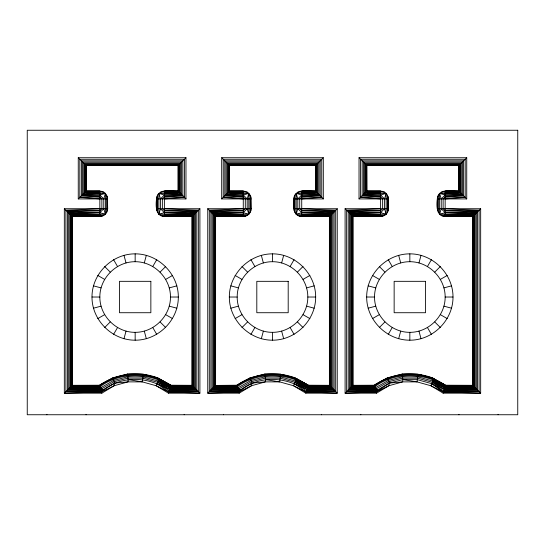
<?xml version="1.0" encoding="UTF-8"?>
<svg xmlns="http://www.w3.org/2000/svg" width="545" height="545" viewBox="0 0 545 545"><rect width="100%" height="100%" fill="white"/><g stroke="black" fill="none" stroke-linecap="round" stroke-linejoin="round"><path stroke-width="0.82" d="M64.33 208.735L72.069 216.474L72.069 385.424L99.197 385.315L112.624 377.876L127.482 374.027L128.191 379.599L127.98 381.881L114.15 385.737L101.465 392.039L64.33 393.163L64.33 208.735L107.692 208.735L107.426 196.895L105.396 193.373L103.768 192.126L99.844 191.077L86.11 191.077L78.262 198.925L107.692 198.925M249.964 377.876L252.042 383.087L251.49 385.737L239.201 393.163L207.754 393.163L215.493 385.424L236.537 385.315L249.964 377.876L264.822 374.027L265.531 379.599L265.32 381.881L251.49 385.737L238.805 392.039L207.754 393.163L207.754 208.735L251.116 208.735L250.85 196.895L248.813 193.373L247.192 192.126L243.268 191.077L229.534 191.077L221.686 198.925L251.116 198.925M388.456 208.735C388.469 212.802 384.838 216.89 380.608 216.317L352.833 216.474L352.833 385.424L373.877 385.315L387.304 377.876L402.162 374.027L402.871 379.599L402.66 381.881L388.83 385.737L376.145 392.039L345.094 393.163L345.094 208.735L388.456 208.735L388.19 196.895L386.153 193.373L384.532 192.126L380.608 191.077L366.874 191.077L359.026 198.925L388.456 198.925M91.996 297.025C91.853 273.924 112.059 253.718 135.16 253.861C158.261 253.718 178.467 273.924 178.324 297.025C178.467 320.126 158.261 340.332 135.16 340.189C112.059 340.332 91.853 320.126 91.996 297.025L99.844 297.025C99.728 278.12 116.255 261.593 135.16 261.709C154.065 261.593 170.592 278.12 170.476 297.025C170.592 315.93 154.065 332.457 135.16 332.341C116.255 332.457 99.728 315.93 99.844 297.025M101.874 216.317L72.069 216.474L99.844 216.583C104.047 216.61 107.719 212.938 107.692 208.735M156.544 198.925C157.124 188.209 171.232 191.016 178.126 191.077L185.974 198.925L156.544 198.925C155.679 205.192 155.448 216.413 164.392 216.583L192.058 216.583L199.906 208.735L156.544 208.735M229.336 297.025C229.193 273.924 249.399 253.718 272.5 253.861C295.601 253.718 315.807 273.924 315.664 297.025C315.807 320.126 295.601 340.332 272.5 340.189C249.399 340.332 229.193 320.126 229.336 297.025L237.184 297.025C237.068 278.12 253.595 261.593 272.5 261.709C291.405 261.593 307.932 278.12 307.816 297.025C307.932 315.93 291.405 332.457 272.5 332.341C253.595 332.457 237.068 315.93 237.184 297.025M207.754 208.735L215.602 216.583L243.268 216.583C247.464 216.61 251.143 212.938 251.116 208.735M293.884 198.925C294.464 188.209 308.572 191.016 315.466 191.077L323.314 198.925L293.884 198.925C293.019 205.192 292.788 216.413 301.732 216.583L329.398 216.583L337.246 208.735L293.884 208.735M366.676 297.025C366.533 273.924 386.739 253.718 409.84 253.861C432.941 253.718 453.147 273.924 453.004 297.025C453.147 320.126 432.941 340.332 409.84 340.189C386.739 340.332 366.533 320.126 366.676 297.025L374.524 297.025C374.408 278.12 390.935 261.593 409.84 261.709C428.745 261.593 445.272 278.12 445.156 297.025C445.272 315.93 428.745 332.457 409.84 332.341C390.935 332.457 374.408 315.93 374.524 297.025M437.308 198.925C437.887 188.209 451.996 191.016 458.89 191.077L466.738 198.925L437.308 198.925C436.443 205.192 436.211 216.413 445.156 216.583L472.822 216.583L480.67 208.735L480.67 393.163L443.14 393.163L430.85 385.737L417.02 381.881L402.871 379.599L389.382 383.087L375.764 390.929L346.654 391.603L346.654 210.295L380.608 208.735M127.482 374.027L143.376 374.292L142.34 381.881L127.98 381.881L114.702 383.087L101.084 390.929L65.897 391.603L65.897 210.295L99.844 208.735M264.822 374.027L280.716 374.292L279.68 381.881L265.32 381.881L252.042 383.087L238.424 390.929L209.314 391.603L209.314 210.295L243.268 208.735M402.162 374.027L418.056 374.292L417.02 381.881L402.66 381.881L389.382 383.087L376.145 392.039L346.654 391.603M123.987 338.718L126.018 331.135M144.302 262.915L146.333 255.333M261.328 338.718L263.358 331.135M281.642 262.915L283.673 255.333M398.668 338.718L400.698 331.135M418.982 262.915L421.012 255.333M101.629 388.633L100.11 388.067L69.842 387.652L69.842 214.246L105.396 214.287L103.768 208.735L103.768 198.925L105.396 193.373L83.773 193.414L83.773 163.234L180.463 163.234L180.463 193.414L158.847 193.373L158.847 214.287L194.395 214.246L194.395 387.652L170.21 388.067L157.648 382.304L142.845 378.182L128.007 378.107L114.143 381.691L100.566 389.43L67.464 390.029L67.464 211.869L99.844 210.765L101.874 208.735L101.874 198.925L99.844 196.895L81.396 195.791L81.396 160.857L182.841 160.857L182.841 195.791L164.392 196.895L162.362 198.925L162.362 208.735L164.392 210.765L196.772 211.869L196.772 390.029L169.236 390.929C149.5 376.03 120.234 374.776 101.465 392.039L65.897 391.603M182.841 195.791L164.392 195.001L158.847 193.373L160.468 198.925L160.468 208.735L158.847 214.287L164.392 212.659L196.772 211.869M238.969 388.633L237.45 388.067L213.265 387.652L213.265 214.246L248.813 214.287L247.192 208.735L247.192 198.925L248.813 193.373L227.197 193.414L227.197 163.234L317.803 163.234L317.803 193.414L296.187 193.373L296.187 214.287L331.735 214.246L331.735 387.652L307.55 388.067L294.988 382.304L280.185 378.182L265.347 378.107L251.483 381.691L237.906 389.43L210.888 390.029L210.888 211.869L243.268 210.765L245.298 208.735L245.298 198.925L243.268 196.895L224.819 195.791L224.819 160.857L320.181 160.857L320.181 195.791L301.732 196.895L299.702 198.925L299.702 208.735L301.732 210.765L334.112 211.869L334.112 390.029L306.576 390.929C286.84 376.03 257.574 374.776 238.805 392.039L209.314 391.603M320.181 195.791L301.732 195.001L296.187 193.373L297.808 198.925L297.808 208.735L296.187 214.287L301.732 212.659L334.112 211.869M376.309 388.633L374.79 388.067L350.605 387.652L350.605 214.246L386.153 214.287L384.532 208.735L384.532 198.925L386.153 193.373L364.537 193.414L364.537 163.234L461.227 163.234L461.227 193.414L439.604 193.373L439.604 214.287L475.158 214.246L475.158 387.652L444.89 388.067L432.328 382.304L417.524 378.182L402.687 378.107L388.823 381.691L375.246 389.43L348.228 390.029L348.228 211.869L380.608 210.765L382.638 208.735L382.638 198.925L380.608 196.895L362.159 195.791L362.159 160.857L463.604 160.857L463.604 195.791L445.156 196.895L443.126 198.925L443.126 208.735L445.156 210.765L477.536 211.869L477.536 390.029L443.916 390.929L431.735 383.687L417.32 379.667L402.871 379.599M463.604 195.791L445.156 195.001L439.604 193.373L441.232 198.925L441.232 208.735L439.604 214.287L445.156 212.659L477.536 211.869M305.8 393.163L337.246 393.163L329.398 385.315L308.463 385.315L305.8 393.163L293.51 385.737L279.68 381.881L265.531 379.599M168.46 393.163L171.123 385.315L192.058 385.315L199.906 393.163L168.46 393.163L156.17 385.737L142.34 381.881L128.191 379.599M443.14 393.163L445.565 386.051L473.237 385.731L473.237 216.167L441.232 215.534M247.192 215.534L215.186 216.167L215.186 385.731L236.646 385.465C253.5 373.659 275.736 370.525 295.036 377.876L296.548 378.707L293.51 385.737L306.195 392.039L337.246 393.163L337.246 208.735M101.861 393.163L101.465 392.039L102.514 389.845L99.197 385.315L72.178 385.315L64.33 393.163L101.861 393.163L114.15 385.737L114.702 383.087L112.624 377.876M238.805 392.039L239.855 389.845L236.537 385.315L215.493 385.424L236.598 385.506L239.201 393.163M376.541 393.163L376.145 392.039L377.195 389.845L373.877 385.315L352.942 385.315L345.094 393.163L376.541 393.163L388.83 385.737L389.382 383.087L387.304 377.876M113.578 334.405L117.502 327.606M152.818 266.444L156.742 259.645M250.918 334.405L254.842 327.606M290.158 266.444L294.082 259.645M388.258 334.405L392.182 327.606M427.498 266.444L431.422 259.645M103.768 208.735L99.844 212.659L68.697 213.102L68.697 388.796L100.566 389.43L102.514 389.845M185.974 198.925L185.974 157.723L178.126 165.571L178.126 191.077M160.468 198.925L164.392 195.001L181.608 194.558L181.608 162.09L82.629 162.09L82.629 194.558L99.844 195.001L105.396 193.373L105.396 214.287L99.844 212.659L67.464 211.869M104.64 327.545L110.185 322M160.135 272.05L165.68 266.505M247.192 208.735L243.268 212.659L212.121 213.102L212.121 388.796L237.906 389.43L239.855 389.845M221.686 198.925L221.686 157.723L229.534 165.571L315.466 165.571L323.314 157.723L323.314 198.925M297.808 198.925L301.732 195.001L318.948 194.558L318.948 162.09L226.052 162.09L226.052 194.558L243.268 195.001L248.813 193.373L248.813 214.287L243.268 212.659L210.888 211.869M241.98 327.545L247.525 322M297.475 272.05L303.02 266.505M384.532 208.735L380.608 212.659L349.461 213.102L349.461 388.796L375.246 389.43L377.195 389.845M458.89 191.077L458.89 165.571L466.738 157.723L466.738 198.925M441.232 198.925L445.156 195.001L462.371 194.558L462.371 162.09L363.392 162.09L363.392 194.558L380.608 195.001L386.153 193.373L386.153 214.287L380.608 212.659L348.228 211.869M379.32 327.545L384.865 322M434.815 272.05L440.36 266.505M194.395 387.652L170.592 386.923L158.186 381.057L143.028 376.833L127.83 376.765L113.646 380.43L100.11 388.067L68.697 388.796M331.735 387.652L307.932 386.923L295.526 381.057L280.368 376.833L265.17 376.765L250.986 380.43L237.45 388.067L212.121 388.796M475.158 387.652L445.272 386.923L432.866 381.057L417.708 376.833L402.51 376.765L388.326 380.43L374.79 388.067L349.461 388.796M69.842 387.652L100.151 386.616C120.888 371.356 149.568 372.664 170.885 386.051L192.93 386.187L192.93 215.711L160.468 215.534M213.265 387.652L237.491 386.616C258.228 371.356 286.908 372.664 308.225 386.051L330.27 386.187L330.27 215.711L297.808 215.534M350.605 387.652L374.831 386.616C395.568 371.356 424.248 372.664 445.565 386.051L473.687 386.187L473.687 215.711L445.156 215.534L474.259 215.139L474.259 386.759L445.272 386.923L433.323 380.008M103.768 215.534L71.763 216.167L71.763 385.731L99.306 385.465C116.16 373.659 138.396 370.525 157.696 377.876L171.062 385.506L192.474 385.731L192.474 216.167L164.392 215.534L193.502 215.139L193.502 386.759L170.592 386.923L158.643 380.008M100.825 387.536L99.728 386.923L70.741 386.759L70.741 215.139L99.844 215.534L71.313 215.711L71.313 386.187L99.633 385.908C120.547 370.614 149.759 371.431 171.062 385.506L192.167 385.424L192.167 216.474L162.362 216.317M238.165 387.536L237.068 386.923L214.158 386.759L214.158 215.139L243.268 215.534L214.73 215.711L214.73 386.187L236.973 385.908C257.887 370.614 287.099 371.431 308.402 385.506L329.814 385.731L329.814 216.167L301.732 215.534L330.842 215.139L330.842 386.759L307.932 386.923L295.983 380.008M384.532 215.534L352.526 216.167L352.526 385.731L373.986 385.465C390.84 373.659 413.076 370.525 432.376 377.876L445.742 385.506L473.237 385.731M375.505 387.536L374.408 386.923L351.498 386.759L351.498 215.139L380.608 215.534L352.07 215.711L352.07 386.187L374.313 385.908C395.227 370.614 424.439 371.431 445.742 385.506L472.931 385.424L472.931 216.474L443.126 216.317M97.78 318.607L104.579 314.683M165.741 279.367L172.54 275.443M235.12 318.607L241.919 314.683M303.081 279.367L309.88 275.443M372.46 318.607L379.259 314.683M440.421 279.367L447.22 275.443M93.468 308.197L101.05 306.167M169.27 287.883L176.853 285.853M230.808 308.197L238.39 306.167M306.61 287.883L314.192 285.853M368.147 308.197L375.73 306.167M443.95 287.883L451.532 285.853M382.638 216.317L352.942 216.583L345.094 208.735M164.392 198.925L184.414 197.365L184.414 159.283L79.822 159.283L79.822 197.365L99.844 198.925M301.732 198.925L321.754 197.365L321.754 159.283L223.246 159.283L223.246 197.365L243.268 198.925M445.156 198.925L465.178 197.365L465.178 159.283L360.586 159.283L360.586 197.365L380.608 198.925M82.629 194.558L99.844 193.373L84.666 192.521L84.666 164.127L179.571 164.127L179.571 192.521L164.392 193.373L181.608 194.558M226.052 194.558L243.268 193.373L228.089 192.521L228.089 164.127L316.911 164.127L316.911 192.521L301.732 193.373L318.948 194.558M363.392 194.558L380.608 193.373L365.429 192.521L365.429 164.127L460.334 164.127L460.334 192.521L445.156 193.373L462.371 194.558M103.768 192.126L85.694 191.493L85.694 165.155L178.542 165.155L178.542 191.493L160.468 192.126M247.192 192.126L229.118 191.493L229.118 165.155L315.882 165.155L315.882 191.493L297.808 192.126M384.532 192.126L366.458 191.493L366.458 165.155L459.306 165.155L459.306 191.493L441.232 192.126M81.396 195.791L99.844 195.001L103.768 198.925M224.819 195.791L243.268 195.001L247.192 198.925M362.159 195.791L380.608 195.001L384.532 198.925M199.906 208.735L199.906 393.163L168.855 392.039L157.055 383.687L169.754 389.43L195.539 388.796L195.539 213.102L164.392 214.287L193.502 215.139M301.732 208.735L335.686 210.295L335.686 391.603L306.195 392.039L294.395 383.687L307.094 389.43L332.879 388.796L332.879 213.102L301.732 214.287L330.842 215.139M472.822 216.583L472.822 385.315L480.67 393.163L443.535 392.039L431.735 383.687L444.434 389.43L476.303 388.796L476.303 213.102L445.156 214.287L474.259 215.139M170.592 386.923L192.93 386.187M307.932 386.923L330.27 386.187M70.741 215.139L99.844 214.287L68.697 213.102M214.158 215.139L243.268 214.287L212.121 213.102M351.498 215.139L380.608 214.287L349.461 213.102M84.666 192.521L99.844 192.126L85.238 191.949L85.238 164.699L178.998 164.699L178.998 191.949L164.392 192.126L179.571 192.521M228.089 192.521L243.268 192.126L228.662 191.949L228.662 164.699L316.338 164.699L316.338 191.949L301.732 192.126L316.911 192.521M365.429 192.521L380.608 192.126L366.002 191.949L366.002 164.699L459.762 164.699L459.762 191.949L445.156 192.126L460.334 192.521M445.272 386.923L473.687 386.187M79.822 197.365L99.844 196.895M223.246 197.365L243.268 196.895M360.586 197.365L380.608 196.895M192.474 385.731L170.885 386.051L158.99 379.211M329.814 385.731L308.225 386.051L296.33 379.211M164.392 208.735L198.346 210.295L198.346 391.603L168.855 392.039L156.17 385.737L159.208 378.707L143.376 374.292L127.51 374.217M164.392 210.765L198.346 210.295M301.732 210.765L335.686 210.295M445.156 210.765L479.103 210.295L479.103 391.603L443.535 392.039L430.85 385.737L433.888 378.707L418.056 374.292L402.19 374.217M162.362 191.343L178.242 191.186L178.242 165.462L86.001 165.462L86.001 191.186L101.874 191.343M299.702 191.343L315.582 191.186L315.582 165.462L229.418 165.462L229.418 191.186L245.298 191.343M443.126 191.343L458.999 191.186L458.999 165.462L366.758 165.462L359.026 157.723L359.026 198.925M85.694 191.493L99.844 191.343M229.118 191.493L243.268 191.343M366.458 191.493L382.638 191.343M86.001 191.186L99.844 191.077L99.844 216.583L72.069 216.474M229.418 191.186L243.268 191.077L243.268 216.583L215.493 216.474L215.493 385.424M366.874 191.077L366.758 165.462L366.758 191.186L380.608 191.077L380.608 216.583L352.833 216.474M164.392 216.317L192.474 216.167M215.493 216.474L245.298 216.317M299.702 216.317L329.814 216.167M445.156 216.317L473.237 216.167M192.167 216.474L164.392 216.583L164.392 191.077L178.242 191.186M264.85 374.217L280.716 374.292L296.548 378.707L308.402 385.506L329.507 385.424L329.507 216.474L301.732 216.583L301.732 191.077L315.582 191.186M472.931 216.474L445.156 216.583L445.156 191.077L458.999 191.186M78.262 198.925L78.262 157.723L185.974 157.723M221.686 157.723L323.314 157.723M359.026 157.723L466.738 157.723M78.262 157.723L86.11 165.571L178.126 165.571M366.874 165.571L458.89 165.571M437.308 208.735L480.67 208.735M170.476 297.025L178.324 297.025M307.816 297.025L315.664 297.025M445.156 297.025L453.004 297.025M418.056 374.292L432.376 377.876L445.803 385.315L472.822 385.315M352.833 385.424L373.938 385.506L376.145 392.039M72.069 385.424L99.258 385.506L101.465 392.039M352.526 216.167L380.608 216.317M215.186 216.167L243.268 216.317M71.763 216.167L99.844 216.317M445.803 385.315L472.931 385.424M280.716 374.292L295.036 377.876L308.463 385.315L329.507 385.424M192.167 385.424L171.123 385.315L157.696 377.876L143.376 374.292M301.732 216.317L329.507 216.474M445.156 191.343L459.306 191.493M301.732 191.343L315.882 191.493M164.392 191.343L178.542 191.493M366.758 191.186L380.608 191.343M71.763 385.731L99.435 386.051M346.654 210.295L380.608 210.765M209.314 210.295L243.268 210.765M65.897 210.295L99.844 210.765M476.303 213.102L445.156 212.659L441.232 208.735M332.879 213.102L301.732 212.659L297.808 208.735M195.539 213.102L164.392 212.659L160.468 208.735M352.526 385.731L374.115 386.051M215.186 385.731L236.775 386.051M477.536 390.029L444.434 389.43L432.328 382.304M443.916 390.929L479.103 391.603M334.112 390.029L307.094 389.43L294.988 382.304M196.772 390.029L169.754 389.43L157.648 382.304M445.156 196.895L465.178 197.365M301.732 196.895L321.754 197.365M164.392 196.895L184.414 197.365M476.303 388.796L444.89 388.067L432.866 381.057M306.576 390.929L335.686 391.603M169.236 390.929L198.346 391.603M71.313 386.187L99.728 386.923M67.464 390.029L101.084 390.929M332.879 388.796L307.55 388.067L295.526 381.057M195.539 388.796L170.21 388.067L158.186 381.057M352.07 386.187L374.408 386.923M348.228 390.029L375.764 390.929M214.73 386.187L237.068 386.923M210.888 390.029L238.424 390.929M445.156 208.735L479.103 210.295M368.147 285.853L375.73 287.883M443.95 306.167L451.532 308.197M230.808 285.853L238.39 287.883M306.61 306.167L314.192 308.197M93.468 285.853L101.05 287.883M169.27 306.167L176.853 308.197M296.548 378.707L308.463 385.315M433.67 379.211L445.565 386.051M372.46 275.443L379.259 279.367M440.421 314.683L447.22 318.607M235.12 275.443L241.919 279.367M303.081 314.683L309.88 318.607M97.78 275.443L104.579 279.367M165.741 314.683L172.54 318.607M379.32 266.505L384.865 272.05M434.815 322L440.36 327.545M241.98 266.505L247.525 272.05M297.475 322L303.02 327.545M104.64 266.505L110.185 272.05M160.135 322L165.68 327.545M388.258 259.645L392.182 266.444M427.498 327.606L431.422 334.405M250.918 259.645L254.842 266.444M290.158 327.606L294.082 334.405M113.578 259.645L117.502 266.444M152.818 327.606L156.742 334.405M398.668 255.333L400.698 262.915M418.982 331.135L421.012 338.718M261.328 255.333L263.358 262.915M281.642 331.135L283.673 338.718M123.987 255.333L126.018 262.915M144.302 331.135L146.333 338.718M498.13 414.343L498.13 414.745M458.89 414.343L458.89 414.745M438.357 195.001L438.357 212.659M437.574 196.895L437.574 210.765M409.84 253.861L409.84 261.709M409.84 332.341L409.84 340.189M388.19 196.895L388.19 210.765M387.4 195.001L387.4 212.659M360.79 414.343L360.79 414.745M352.942 216.583L352.942 385.315M329.398 216.583L329.398 385.315M321.55 414.343L321.55 414.745M315.466 165.571L315.466 191.077M294.94 195.001L294.94 212.659M294.15 196.895L294.15 210.765M272.5 253.861L272.5 261.709M272.5 332.341L272.5 340.189M250.85 196.895L250.85 210.765M250.06 195.001L250.06 212.659M229.534 165.571L229.534 191.077M223.45 414.343L223.45 414.745M215.602 216.583L215.602 385.315M192.058 216.583L192.058 385.315M184.21 414.343L184.21 414.745M157.6 195.001L157.6 212.659M156.81 196.895L156.81 210.765M135.16 253.861L135.16 261.709M135.16 332.341L135.16 340.189M107.426 196.895L107.426 210.765M106.643 195.001L106.643 212.659M86.11 165.571L86.11 191.077M86.11 414.343L86.11 414.745M72.178 216.583L72.178 385.315M46.87 414.343L46.87 414.745M517.75 130.255L27.25 130.255L27.25 414.745L517.75 414.745L517.75 130.255M150.856 281.329L119.464 281.329L119.464 312.721L150.856 312.721L150.856 281.329M288.196 281.329L256.804 281.329L256.804 312.721L288.196 312.721L288.196 281.329M425.536 281.329L394.144 281.329L394.144 312.721L425.536 312.721L425.536 281.329"/></g></svg>
